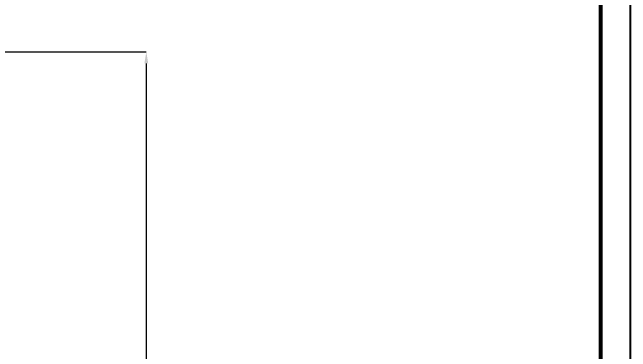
# Model space of a CAD drawing. Header units: millimetres. Extents: x 575 to 1226, y -855 to -378.
# Drawn here: x 1009 to 1226.4, y -617 to -497.7 of the extents above; entities that cross this region are included whole.
import ezdxf

# ---------------------------------------------------------------- set-up
doc = ezdxf.new("R2010")
doc.units = ezdxf.units.MM
doc.styles.add('Daelim Dimension', font='')
doc.styles.get('Daelim Dimension').set_extended_font_data('NanumGothic')
doc.dimstyles.new('DEFAULT', dxfattribs={"dimscale": 2, "dimtxt": 2, "dimasz": 2, "dimexe": 0, "dimexo": 2, "dimgap": 1, "dimtad": 1, "dimdec": 1, "dimzin": 9, "dimdsep": 46, "dimtxsty": 'Daelim Dimension', "dimcen": 0.5, "dimclrd": 252, "dimclre": 252, "dimclrt": 3, "dimadec": 1, "dimazin": 0, "dimtfac": 1, "dimtdec": 1, "dimtix": 1, "dimtmove": 0, "dimatfit": 3, "dimfxl": 1, "dimtolj": 1, "dimtzin": 1, "dimlwd": 9, "dimlwe": 9, "dimarcsym": 0})

# ---------------------------------------------------------------- blocks, each defined once
blk = doc.blocks.new('*D7')
at = {"color": 5, "lineweight": 9, "ltscale": 0.5, "transparency": 16777216}
for p, q in [((905.46, -511.68), (1056.12, -511.68)), ((1056.12, -515.68), (1056.12, -757.68)), ((905.46, -761.68), (1056.12, -761.68))]:
    blk.add_line(p, q, dxfattribs=at)
at = {"color": 5, "ltscale": 0.5, "transparency": 16777216}
for points in [[(1055.45, -515.68), (1056.79, -515.68), (1056.12, -511.68)], [(1055.45, -757.68), (1056.79, -757.68), (1056.12, -761.68)]]:
    blk.add_solid(points, dxfattribs=at)
at = {"layer": 'Defpoints', "color": 0, "ltscale": 0.5, "transparency": 16777216}
for p in [(901.46, -511.68), (901.46, -761.68), (1056.12, -761.68)]:
    blk.add_point(p, dxfattribs=at)
at = {"color": 7, "ltscale": 0.5, "transparency": 16777216, "insert": (1049.76, -636.68), "char_height": 8, "attachment_point": 5, "rotation": 90, "style": 'Daelim Dimension'}
blk.add_mtext('\\A1;250', dxfattribs=at)

msp = doc.modelspace()

# ---------------------------------------------------------------- linework, layer by layer
at = {"ltscale": 0.5}
msp.add_lwpolyline([(575.3900089, -855.4998305), (1226.3900089, -855.4998305), (1226.3900089, -378.4998305), (575.3900089, -378.4998305)], close=True, dxfattribs=at)
at = {"color": 5, "linetype": 'ByBlock', "lineweight": 200, "const_width": 1.5}
msp.add_lwpolyline([(585.8582019, -835.0751097), (1215.8582019, -835.0751097), (1215.8582019, -389.5751097), (585.8582019, -389.5751097)], close=True, dxfattribs=at)

# ---------------------------------------------------------------- dimensions: what is measured, and where the dimension line sits
at = {"ltscale": 0.5}
dim = msp.add_linear_dim(base=(1056.1185989, -761.6808684), p1=(901.4648723, -511.6808684), p2=(901.4648723, -761.6808684), angle=90, dimstyle='DEFAULT', override={"dimtxt": 4, "dimclrd": 5, "dimclre": 5, "dimclrt": 7}, dxfattribs=at)
dim.commit()
dim.dimension.update_dxf_attribs({"geometry": '*D7', "text_midpoint": (1049.7638063, -636.6808684)})

doc.saveas('drawing.dxf')
